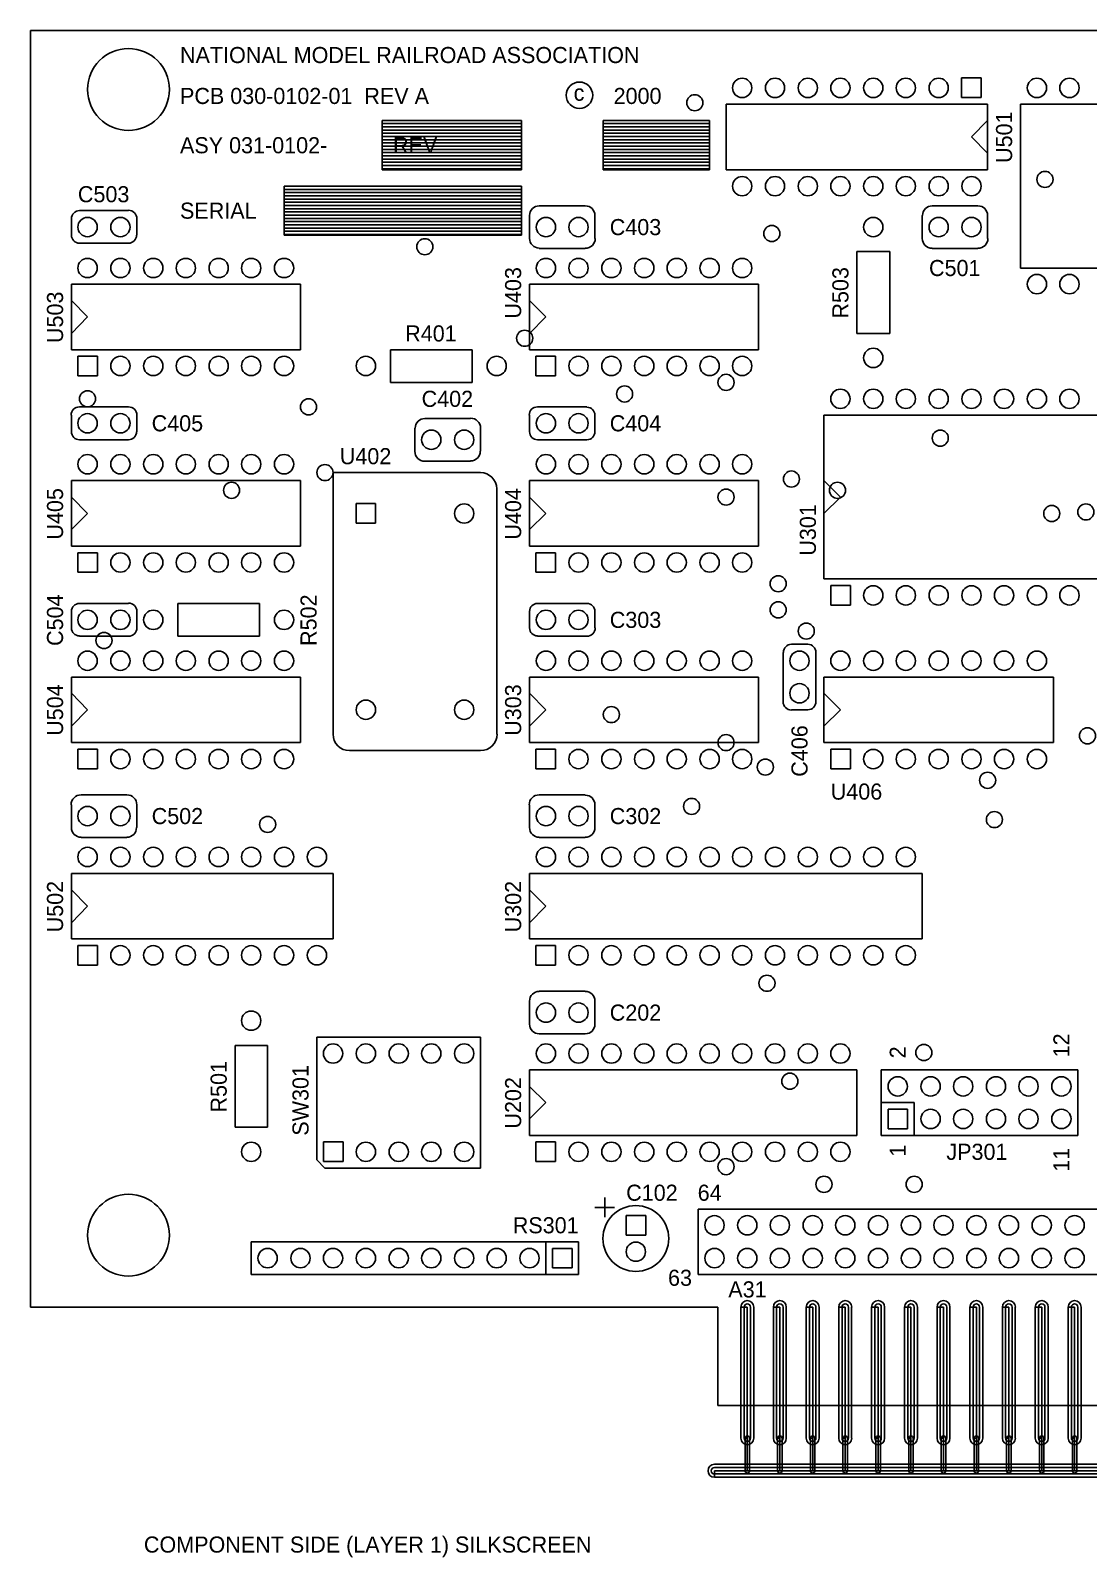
# Model space of a CAD drawing. Header units: metres. Extents: x -3.35 to 3.38, y -2.5 to 2.45.
# Drawn here: x -3.349 to -0.117, y -2.215 to 2.45 of the extents above; entities that cross this region are included whole.
import ezdxf

# ---------------------------------------------------------------- set-up
doc = ezdxf.new("R2010")
doc.units = ezdxf.units.M

msp = doc.modelspace()

# ---------------------------------------------------------------- linework, layer by layer
at = {"layer": '2'}
for p, q in [((-0.7244, 1.7746), (-0.8248, 1.7746)), ((-0.8248, 1.7746), (-0.8248, 1.5246)), ((-0.7244, 1.5246), (-0.7244, 1.7746)), ((-0.8248, 1.5246), (-0.7244, 1.5246)), ((-2, 1.4744), (-2.25, 1.4744)), ((-2.25, 1.4744), (-2.25, 1.375)), ((-2, 1.375), (-2, 1.4744)), ((-2.25, 1.375), (-2, 1.375)), ((1.0748, 1.2746), (-0.9252, 1.2746)), ((-0.9252, 1.2746), (-0.9252, 0.7746)), ((-0.875, 1.0246), (-0.9252, 1.0748)), ((-0.9252, 0.9744), (-0.875, 1.0246)), ((-0.9252, 0.7746), (1.0748, 0.7746)), ((-2.6496, 0.6998), (-2.8996, 0.6998)), ((-2.8996, 0.6998), (-2.8996, 0.5994)), ((-2.6496, 0.5994), (-2.6496, 0.6998)), ((-2.8996, 0.5994), (-2.6496, 0.5994)), ((-2.625, -0.6506), (-2.7244, -0.6506)), ((-2.7244, -0.6506), (-2.7244, -0.9006)), ((-2.625, -0.9006), (-2.625, -0.6506)), ((-2.7244, -0.9006), (-2.625, -0.9006))]:
    msp.add_line(p, q, dxfattribs=at)
at = {"layer": '3'}
for p, q in [((-0.5049, 2.3051), (-0.5049, 2.2451)), ((-0.4449, 2.3051), (-0.5049, 2.3051)), ((-0.4449, 2.2451), (-0.4449, 2.3051)), ((-0.5049, 2.2451), (-0.4449, 2.2451)), ((-3.1447, 1.4547), (-3.2047, 1.4547)), ((-3.2047, 1.4547), (-3.2047, 1.3947)), ((-3.1447, 1.3947), (-3.1447, 1.4547)), ((-1.7451, 1.4547), (-1.8051, 1.4547)), ((-1.8051, 1.4547), (-1.8051, 1.3947)), ((-1.7451, 1.3947), (-1.7451, 1.4547)), ((-3.2047, 1.3947), (-3.1447, 1.3947)), ((-1.8051, 1.3947), (-1.7451, 1.3947)), ((-2.2953, 1.0049), (-2.3543, 1.0049)), ((-2.3543, 1.0049), (-2.3543, 0.9449)), ((-2.2953, 0.9449), (-2.2953, 1.0049)), ((-2.3543, 0.9449), (-2.2953, 0.9449)), ((-3.1447, 0.8543), (-3.2047, 0.8543)), ((-3.2047, 0.8543), (-3.2047, 0.7953)), ((-3.1447, 0.7953), (-3.1447, 0.8543)), ((-1.7451, 0.8543), (-1.8051, 0.8543)), ((-1.8051, 0.8543), (-1.8051, 0.7953)), ((-1.7451, 0.7953), (-1.7451, 0.8543)), ((-3.2047, 0.7953), (-3.1447, 0.7953)), ((-1.8051, 0.7953), (-1.7451, 0.7953)), ((-0.8445, 0.7549), (-0.9045, 0.7549)), ((-0.9045, 0.7549), (-0.9045, 0.6949)), ((-0.8445, 0.6949), (-0.8445, 0.7549)), ((-0.9045, 0.6949), (-0.8445, 0.6949)), ((-3.1447, 0.2549), (-3.2047, 0.2549)), ((-3.2047, 0.2549), (-3.2047, 0.1949)), ((-3.1447, 0.1949), (-3.1447, 0.2549)), ((-1.7451, 0.2549), (-1.8051, 0.2549)), ((-1.8051, 0.2549), (-1.8051, 0.1949)), ((-1.7451, 0.1949), (-1.7451, 0.2549)), ((-0.8445, 0.2549), (-0.9045, 0.2549)), ((-0.9045, 0.2549), (-0.9045, 0.1949)), ((-0.8445, 0.1949), (-0.8445, 0.2549)), ((-3.2047, 0.1949), (-3.1447, 0.1949)), ((-1.8051, 0.1949), (-1.7451, 0.1949)), ((-0.9045, 0.1949), (-0.8445, 0.1949)), ((-3.1447, -0.3455), (-3.2047, -0.3455)), ((-3.2047, -0.3455), (-3.2047, -0.4055)), ((-3.1447, -0.4055), (-3.1447, -0.3455)), ((-1.7451, -0.3455), (-1.8051, -0.3455)), ((-1.8051, -0.3455), (-1.8051, -0.4055)), ((-1.7451, -0.4055), (-1.7451, -0.3455)), ((-3.2047, -0.4055), (-3.1447, -0.4055)), ((-1.8051, -0.4055), (-1.7451, -0.4055)), ((-0.6703, -0.8455), (-0.7293, -0.8455)), ((-0.7293, -0.8455), (-0.7293, -0.9055)), ((-0.6703, -0.9055), (-0.6703, -0.8455)), ((-0.7293, -0.9055), (-0.6703, -0.9055)), ((-2.3947, -0.9449), (-2.4547, -0.9449)), ((-2.4547, -0.9449), (-2.4547, -1.0049)), ((-2.3947, -1.0049), (-2.3947, -0.9449)), ((-1.7451, -0.9449), (-1.8051, -0.9449)), ((-1.8051, -0.9449), (-1.8051, -1.0049)), ((-1.7451, -1.0049), (-1.7451, -0.9449)), ((-2.4547, -1.0049), (-2.3947, -1.0049)), ((-1.8051, -1.0049), (-1.7451, -1.0049)), ((-1.5295, -1.1703), (-1.5295, -1.2303)), ((-1.4695, -1.1703), (-1.5295, -1.1703)), ((-1.4695, -1.2303), (-1.4695, -1.1703)), ((-1.5295, -1.2303), (-1.4695, -1.2303)), ((-1.6949, -1.2707), (-1.7549, -1.2707)), ((-1.7549, -1.2707), (-1.7549, -1.3297)), ((-1.6949, -1.3297), (-1.6949, -1.2707)), ((-1.7549, -1.3297), (-1.6949, -1.3297)), ((-1.1594, -1.4498), (-1.1791, -1.4498)), ((-1.1791, -1.4498), (-1.1791, -1.8504)), ((-1.1791, -1.4498), (-1.1693, -1.4498)), ((-1.1693, -1.4498), (-1.1693, -1.8504)), ((-1.1693, -1.4498), (-1.1594, -1.4498)), ((-1.1594, -1.4498), (-1.1594, -1.8504)), ((-1.1496, -1.8504), (-1.1496, -1.4498)), ((-1.1398, -1.8504), (-1.1398, -1.4498)), ((-1.06, -1.4498), (-1.0797, -1.4498)), ((-1.0797, -1.4498), (-1.0797, -1.8504)), ((-1.0797, -1.4498), (-1.0699, -1.4498)), ((-1.0699, -1.4498), (-1.0699, -1.8504)), ((-1.0699, -1.4498), (-1.06, -1.4498)), ((-1.06, -1.4498), (-1.06, -1.8504)), ((-1.0502, -1.8504), (-1.0502, -1.4498)), ((-1.0404, -1.8504), (-1.0404, -1.4498)), ((-0.9596, -1.4498), (-0.9793, -1.4498)), ((-0.9793, -1.4498), (-0.9793, -1.8504)), ((-0.9793, -1.4498), (-0.9695, -1.4498)), ((-0.9695, -1.4498), (-0.9695, -1.8504)), ((-0.9695, -1.4498), (-0.9596, -1.4498)), ((-0.9596, -1.4498), (-0.9596, -1.8504)), ((-0.9498, -1.8504), (-0.9498, -1.4498)), ((-0.94, -1.8504), (-0.94, -1.4498)), ((-0.8602, -1.4498), (-0.8799, -1.4498)), ((-0.8799, -1.4498), (-0.8799, -1.8504)), ((-0.8799, -1.4498), (-0.8701, -1.4498)), ((-0.8701, -1.4498), (-0.8701, -1.8504)), ((-0.8701, -1.4498), (-0.8602, -1.4498)), ((-0.8602, -1.4498), (-0.8602, -1.8504)), ((-0.8504, -1.8504), (-0.8504, -1.4498)), ((-0.8406, -1.8504), (-0.8406, -1.4498)), ((-0.7598, -1.4498), (-0.7795, -1.4498)), ((-0.7795, -1.4498), (-0.7795, -1.8504)), ((-0.7795, -1.4498), (-0.7697, -1.4498)), ((-0.7697, -1.4498), (-0.7697, -1.8504)), ((-0.7697, -1.4498), (-0.7598, -1.4498)), ((-0.7598, -1.4498), (-0.7598, -1.8504)), ((-0.75, -1.8504), (-0.75, -1.4498)), ((-0.7402, -1.8504), (-0.7402, -1.4498)), ((-0.6594, -1.4498), (-0.6791, -1.4498)), ((-0.6791, -1.4498), (-0.6791, -1.8504)), ((-0.6791, -1.4498), (-0.6693, -1.4498)), ((-0.6693, -1.4498), (-0.6693, -1.8504)), ((-0.6693, -1.4498), (-0.6594, -1.4498)), ((-0.6594, -1.4498), (-0.6594, -1.8504)), ((-0.6496, -1.8504), (-0.6496, -1.4498)), ((-0.6398, -1.8504), (-0.6398, -1.4498)), ((-0.56, -1.4498), (-0.5797, -1.4498)), ((-0.5797, -1.4498), (-0.5797, -1.8504)), ((-0.5797, -1.4498), (-0.5699, -1.4498)), ((-0.5699, -1.4498), (-0.5699, -1.8504)), ((-0.5699, -1.4498), (-0.56, -1.4498)), ((-0.56, -1.4498), (-0.56, -1.8504)), ((-0.5502, -1.8504), (-0.5502, -1.4498)), ((-0.5404, -1.8504), (-0.5404, -1.4498)), ((-0.4596, -1.4498), (-0.4793, -1.4498)), ((-0.4793, -1.4498), (-0.4793, -1.8504)), ((-0.4793, -1.4498), (-0.4695, -1.4498)), ((-0.4695, -1.4498), (-0.4695, -1.8504)), ((-0.4695, -1.4498), (-0.4596, -1.4498)), ((-0.4596, -1.4498), (-0.4596, -1.8504)), ((-0.4498, -1.8504), (-0.4498, -1.4498)), ((-0.44, -1.8504), (-0.44, -1.4498)), ((-0.3602, -1.4498), (-0.3799, -1.4498)), ((-0.3799, -1.4498), (-0.3799, -1.8504)), ((-0.3799, -1.4498), (-0.3701, -1.4498)), ((-0.3701, -1.4498), (-0.3701, -1.8504)), ((-0.3701, -1.4498), (-0.3602, -1.4498)), ((-0.3602, -1.4498), (-0.3602, -1.8504)), ((-0.3504, -1.8504), (-0.3504, -1.4498)), ((-0.3406, -1.8504), (-0.3406, -1.4498)), ((-0.2598, -1.4498), (-0.2795, -1.4498)), ((-0.2795, -1.4498), (-0.2795, -1.8504)), ((-0.2795, -1.4498), (-0.2697, -1.4498)), ((-0.2697, -1.4498), (-0.2697, -1.8504)), ((-0.2697, -1.4498), (-0.2598, -1.4498)), ((-0.2598, -1.4498), (-0.2598, -1.8504)), ((-0.25, -1.8504), (-0.25, -1.4498)), ((-0.2402, -1.8504), (-0.2402, -1.4498)), ((-0.1594, -1.4498), (-0.1791, -1.4498)), ((-0.1791, -1.4498), (-0.1791, -1.8504)), ((-0.1791, -1.4498), (-0.1693, -1.4498)), ((-0.1693, -1.4498), (-0.1693, -1.8504)), ((-0.1693, -1.4498), (-0.1594, -1.4498)), ((-0.1594, -1.4498), (-0.1594, -1.8504)), ((-0.1496, -1.8504), (-0.1496, -1.4498)), ((-0.1398, -1.8504), (-0.1398, -1.4498)), ((-1.1594, -1.8504), (-1.1663, -1.8504)), ((-1.1663, -1.8504), (-1.1663, -1.9498)), ((-1.1663, -1.8504), (-1.1594, -1.8504)), ((-1.1594, -1.8504), (-1.1594, -1.9498)), ((-1.1526, -1.9498), (-1.1526, -1.8504)), ((-1.1496, -1.8504), (-1.1496, -1.8504)), ((-1.1398, -1.8504), (-1.1398, -1.8504)), ((-1.06, -1.8504), (-1.0669, -1.8504)), ((-1.0669, -1.8504), (-1.0669, -1.9498)), ((-1.0669, -1.8504), (-1.06, -1.8504)), ((-1.06, -1.8504), (-1.06, -1.9498)), ((-1.0531, -1.9498), (-1.0531, -1.8504)), ((-1.0502, -1.8504), (-1.0502, -1.8504)), ((-1.0404, -1.8504), (-1.0404, -1.8504)), ((-0.9596, -1.8504), (-0.9665, -1.8504)), ((-0.9665, -1.8504), (-0.9665, -1.9498)), ((-0.9665, -1.8504), (-0.9596, -1.8504)), ((-0.9596, -1.8504), (-0.9596, -1.9498)), ((-0.9528, -1.9498), (-0.9528, -1.8504)), ((-0.9498, -1.8504), (-0.9498, -1.8504)), ((-0.94, -1.8504), (-0.94, -1.8504)), ((-0.8602, -1.8504), (-0.8671, -1.8504)), ((-0.8671, -1.8504), (-0.8671, -1.9498)), ((-0.8671, -1.8504), (-0.8602, -1.8504)), ((-0.8602, -1.8504), (-0.8602, -1.9498)), ((-0.8533, -1.9498), (-0.8533, -1.8504)), ((-0.8504, -1.8504), (-0.8504, -1.8504)), ((-0.8406, -1.8504), (-0.8406, -1.8504)), ((-0.7598, -1.8504), (-0.7667, -1.8504)), ((-0.7667, -1.8504), (-0.7667, -1.9498)), ((-0.7667, -1.8504), (-0.7598, -1.8504)), ((-0.7598, -1.8504), (-0.7598, -1.9498)), ((-0.753, -1.9498), (-0.753, -1.8504)), ((-0.75, -1.8504), (-0.75, -1.8504)), ((-0.7402, -1.8504), (-0.7402, -1.8504)), ((-0.6594, -1.8504), (-0.6663, -1.8504)), ((-0.6663, -1.8504), (-0.6663, -1.9498)), ((-0.6663, -1.8504), (-0.6594, -1.8504)), ((-0.6594, -1.8504), (-0.6594, -1.9498)), ((-0.6526, -1.9498), (-0.6526, -1.8504)), ((-0.6496, -1.8504), (-0.6496, -1.8504)), ((-0.6398, -1.8504), (-0.6398, -1.8504)), ((-0.56, -1.8504), (-0.5669, -1.8504)), ((-0.5669, -1.8504), (-0.5669, -1.9498)), ((-0.5669, -1.8504), (-0.56, -1.8504)), ((-0.56, -1.8504), (-0.56, -1.9498)), ((-0.5531, -1.9498), (-0.5531, -1.8504)), ((-0.5502, -1.8504), (-0.5502, -1.8504)), ((-0.5404, -1.8504), (-0.5404, -1.8504)), ((-0.4596, -1.8504), (-0.4665, -1.8504)), ((-0.4665, -1.8504), (-0.4665, -1.9498)), ((-0.4665, -1.8504), (-0.4596, -1.8504)), ((-0.4596, -1.8504), (-0.4596, -1.9498)), ((-0.4528, -1.9498), (-0.4528, -1.8504)), ((-0.4498, -1.8504), (-0.4498, -1.8504)), ((-0.44, -1.8504), (-0.44, -1.8504)), ((-0.3602, -1.8504), (-0.3671, -1.8504)), ((-0.3671, -1.8504), (-0.3671, -1.9498)), ((-0.3671, -1.8504), (-0.3602, -1.8504)), ((-0.3602, -1.8504), (-0.3602, -1.9498)), ((-0.3533, -1.9498), (-0.3533, -1.8504)), ((-0.3504, -1.8504), (-0.3504, -1.8504)), ((-0.3406, -1.8504), (-0.3406, -1.8504)), ((-0.2598, -1.8504), (-0.2667, -1.8504)), ((-0.2667, -1.8504), (-0.2667, -1.9498)), ((-0.2667, -1.8504), (-0.2598, -1.8504)), ((-0.2598, -1.8504), (-0.2598, -1.9498)), ((-0.253, -1.9498), (-0.253, -1.8504)), ((-0.25, -1.8504), (-0.25, -1.8504)), ((-0.2402, -1.8504), (-0.2402, -1.8504)), ((-0.1594, -1.8504), (-0.1663, -1.8504)), ((-0.1663, -1.8504), (-0.1663, -1.9498)), ((-0.1663, -1.8504), (-0.1594, -1.8504)), ((-0.1594, -1.8504), (-0.1594, -1.9498)), ((-0.1526, -1.9498), (-0.1526, -1.8504)), ((-0.1496, -1.8504), (-0.1496, -1.8504)), ((-0.1398, -1.8504), (-0.1398, -1.8504)), ((1.94, -1.9301), (-1.2598, -1.9301)), ((1.94, -1.94), (-1.2598, -1.94)), ((-1.2598, -1.9498), (-1.2598, -1.9695)), ((-1.2598, -1.9596), (-1.2598, -1.9498)), ((-1.2598, -1.9498), (1.94, -1.9498)), ((-1.1526, -1.9498), (-1.1526, -1.9498)), ((-1.0531, -1.9498), (-1.0531, -1.9498)), ((-0.9528, -1.9498), (-0.9528, -1.9498)), ((-0.8533, -1.9498), (-0.8533, -1.9498)), ((-0.753, -1.9498), (-0.753, -1.9498)), ((-0.6526, -1.9498), (-0.6526, -1.9498)), ((-0.5531, -1.9498), (-0.5531, -1.9498)), ((-0.4528, -1.9498), (-0.4528, -1.9498)), ((-0.3533, -1.9498), (-0.3533, -1.9498)), ((-0.253, -1.9498), (-0.253, -1.9498)), ((-0.1526, -1.9498), (-0.1526, -1.9498)), ((-1.2598, -1.9695), (-1.2598, -1.9596)), ((-1.2598, -1.9596), (1.94, -1.9596)), ((-1.2598, -1.9695), (1.94, -1.9695))]:
    msp.add_line(p, q, dxfattribs=at)
for centre, radius in [((-3.0502, 2.2697), 0.125), ((-1.1752, 2.2746), 0.0295), ((-1.0748, 2.2746), 0.0295), ((-0.9744, 2.2746), 0.0295), ((-0.875, 2.2746), 0.0295), ((-0.7746, 2.2746), 0.0295), ((-0.6752, 2.2746), 0.0295), ((-0.5748, 2.2746), 0.0295), ((-0.2746, 2.2746), 0.0295), ((-0.1752, 2.2746), 0.0295), ((-1.3199, 2.2293), 0.0246), ((-0.25, 1.9951), 0.0246), ((-1.1752, 1.9744), 0.0295), ((-1.0748, 1.9744), 0.0295), ((-0.9744, 1.9744), 0.0295), ((-0.875, 1.9744), 0.0295), ((-0.7746, 1.9744), 0.0295), ((-0.6752, 1.9744), 0.0295), ((-0.5748, 1.9744), 0.0295), ((-0.4744, 1.9744), 0.0295), ((-3.1752, 1.8494), 0.0295), ((-3.0748, 1.8494), 0.0295), ((-1.7746, 1.8494), 0.0295), ((-1.6752, 1.8494), 0.0295), ((-0.7746, 1.8494), 0.0295), ((-0.5748, 1.8494), 0.0295), ((-0.4744, 1.8494), 0.0295), ((-1.0846, 1.8297), 0.0246), ((-2.1447, 1.7894), 0.0246), ((-3.1752, 1.7244), 0.0295), ((-3.0748, 1.7244), 0.0295), ((-2.9744, 1.7244), 0.0295), ((-2.875, 1.7244), 0.0295), ((-2.7746, 1.7244), 0.0295), ((-2.6752, 1.7244), 0.0295), ((-2.5748, 1.7244), 0.0295), ((-1.7746, 1.7244), 0.0295), ((-1.6752, 1.7244), 0.0295), ((-1.5748, 1.7244), 0.0295), ((-1.4744, 1.7244), 0.0295), ((-1.375, 1.7244), 0.0295), ((-1.2746, 1.7244), 0.0295), ((-1.1752, 1.7244), 0.0295), ((-0.2746, 1.6752), 0.0295), ((-0.1752, 1.6752), 0.0295), ((-1.8396, 1.5098), 0.0246), ((-3.0748, 1.4252), 0.0295), ((-2.9744, 1.4252), 0.0295), ((-2.875, 1.4252), 0.0295), ((-2.7746, 1.4252), 0.0295), ((-2.6752, 1.4252), 0.0295), ((-2.5748, 1.4252), 0.0295), ((-2.3248, 1.4252), 0.0295), ((-1.9252, 1.4252), 0.0295), ((-1.6752, 1.4252), 0.0295), ((-1.5748, 1.4252), 0.0295), ((-1.4744, 1.4252), 0.0295), ((-1.375, 1.4252), 0.0295), ((-1.2746, 1.4252), 0.0295), ((-1.1752, 1.4252), 0.0295), ((-0.7746, 1.4498), 0.0295), ((-1.2244, 1.375), 0.0246), ((-1.5344, 1.3396), 0.0246), ((-0.875, 1.3248), 0.0295), ((-0.7746, 1.3248), 0.0295), ((-0.6752, 1.3248), 0.0295), ((-0.5748, 1.3248), 0.0295), ((-0.4744, 1.3248), 0.0295), ((-0.375, 1.3248), 0.0295), ((-0.2746, 1.3248), 0.0295), ((-0.1752, 1.3248), 0.0295), ((-3.1752, 1.3248), 0.0246), ((-2.5, 1.3002), 0.0246), ((-3.1752, 1.25), 0.0295), ((-3.0748, 1.25), 0.0295), ((-1.7746, 1.25), 0.0295), ((-1.6752, 1.25), 0.0295), ((-2.125, 1.1998), 0.0295), ((-2.0246, 1.1998), 0.0295), ((-0.5699, 1.2047), 0.0246), ((-3.1752, 1.125), 0.0295), ((-3.0748, 1.125), 0.0295), ((-2.9744, 1.125), 0.0295), ((-2.875, 1.125), 0.0295), ((-2.7746, 1.125), 0.0295), ((-2.6752, 1.125), 0.0295), ((-2.5748, 1.125), 0.0295), ((-2.4498, 1.0994), 0.0246), ((-1.7746, 1.125), 0.0295), ((-1.6752, 1.125), 0.0295), ((-1.5748, 1.125), 0.0295), ((-1.4744, 1.125), 0.0295), ((-1.375, 1.125), 0.0295), ((-1.2746, 1.125), 0.0295), ((-1.1752, 1.125), 0.0295), ((-1.0246, 1.0797), 0.0246), ((-2.7352, 1.0453), 0.0246), ((-1.2244, 1.0246), 0.0246), ((-0.8839, 1.0453), 0.0246), ((-2.0246, 0.9744), 0.0295), ((-0.2293, 0.9744), 0.0246), ((-0.125, 0.9793), 0.0246), ((-3.0748, 0.8248), 0.0295), ((-2.9744, 0.8248), 0.0295), ((-2.875, 0.8248), 0.0295), ((-2.7746, 0.8248), 0.0295), ((-2.6752, 0.8248), 0.0295), ((-2.5748, 0.8248), 0.0295), ((-1.6752, 0.8248), 0.0295), ((-1.5748, 0.8248), 0.0295), ((-1.4744, 0.8248), 0.0295), ((-1.375, 0.8248), 0.0295), ((-1.2746, 0.8248), 0.0295), ((-1.1752, 0.8248), 0.0295), ((-1.065, 0.7598), 0.0246), ((-0.7746, 0.7244), 0.0295), ((-0.6752, 0.7244), 0.0295), ((-0.5748, 0.7244), 0.0295), ((-0.4744, 0.7244), 0.0295), ((-0.375, 0.7244), 0.0295), ((-0.2746, 0.7244), 0.0295), ((-0.1752, 0.7244), 0.0295), ((-1.065, 0.6801), 0.0246), ((-3.1752, 0.6496), 0.0295), ((-3.0748, 0.6496), 0.0295), ((-2.9744, 0.6496), 0.0295), ((-2.5748, 0.6496), 0.0295), ((-1.7746, 0.6496), 0.0295), ((-1.6752, 0.6496), 0.0295), ((-3.125, 0.5866), 0.0246), ((-0.9793, 0.6152), 0.0246), ((-3.1752, 0.5246), 0.0295), ((-3.0748, 0.5246), 0.0295), ((-2.9744, 0.5246), 0.0295), ((-2.875, 0.5246), 0.0295), ((-2.7746, 0.5246), 0.0295), ((-2.6752, 0.5246), 0.0295), ((-2.5748, 0.5246), 0.0295), ((-1.7746, 0.5246), 0.0295), ((-1.6752, 0.5246), 0.0295), ((-1.5748, 0.5246), 0.0295), ((-1.4744, 0.5246), 0.0295), ((-1.375, 0.5246), 0.0295), ((-1.2746, 0.5246), 0.0295), ((-1.1752, 0.5246), 0.0295), ((-1, 0.5246), 0.0295), ((-0.875, 0.5246), 0.0295), ((-0.7746, 0.5246), 0.0295), ((-0.6752, 0.5246), 0.0295), ((-0.5748, 0.5246), 0.0295), ((-0.4744, 0.5246), 0.0295), ((-0.375, 0.5246), 0.0295), ((-0.2746, 0.5246), 0.0295), ((-1, 0.4252), 0.0295), ((-2.3248, 0.375), 0.0295), ((-2.0246, 0.375), 0.0295), ((-1.5748, 0.3602), 0.0246), ((-1.2244, 0.2746), 0.0246), ((-0.1201, 0.2953), 0.0246), ((-3.0748, 0.2244), 0.0295), ((-2.9744, 0.2244), 0.0295), ((-2.875, 0.2244), 0.0295), ((-2.7746, 0.2244), 0.0295), ((-2.6752, 0.2244), 0.0295), ((-2.5748, 0.2244), 0.0295), ((-1.6752, 0.2244), 0.0295), ((-1.5748, 0.2244), 0.0295), ((-1.4744, 0.2244), 0.0295), ((-1.375, 0.2244), 0.0295), ((-1.2746, 0.2244), 0.0295), ((-1.1752, 0.2244), 0.0295), ((-0.7746, 0.2244), 0.0295), ((-0.6752, 0.2244), 0.0295), ((-0.5748, 0.2244), 0.0295), ((-0.4744, 0.2244), 0.0295), ((-0.375, 0.2244), 0.0295), ((-0.2746, 0.2244), 0.0295), ((-1.1043, 0.1998), 0.0246), ((-0.4252, 0.1594), 0.0246), ((-1.3297, 0.0797), 0.0246), ((-3.1752, 0.0502), 0.0295), ((-3.0748, 0.0502), 0.0295), ((-2.625, 0.0246), 0.0246), ((-1.7746, 0.0502), 0.0295), ((-1.6752, 0.0502), 0.0295), ((-0.4045, 0.0394), 0.0246), ((-3.1752, -0.0748), 0.0295), ((-3.0748, -0.0748), 0.0295), ((-2.9744, -0.0748), 0.0295), ((-2.875, -0.0748), 0.0295), ((-2.7746, -0.0748), 0.0295), ((-2.6752, -0.0748), 0.0295), ((-2.5748, -0.0748), 0.0295), ((-2.4744, -0.0748), 0.0295), ((-1.7746, -0.0748), 0.0295), ((-1.6752, -0.0748), 0.0295), ((-1.5748, -0.0748), 0.0295), ((-1.4744, -0.0748), 0.0295), ((-1.375, -0.0748), 0.0295), ((-1.2746, -0.0748), 0.0295), ((-1.1752, -0.0748), 0.0295), ((-1.0748, -0.0748), 0.0295), ((-0.9744, -0.0748), 0.0295), ((-0.875, -0.0748), 0.0295), ((-0.7746, -0.0748), 0.0295), ((-0.6752, -0.0748), 0.0295), ((-3.0748, -0.375), 0.0295), ((-2.9744, -0.375), 0.0295), ((-2.875, -0.375), 0.0295), ((-2.7746, -0.375), 0.0295), ((-2.6752, -0.375), 0.0295), ((-2.5748, -0.375), 0.0295), ((-2.4744, -0.375), 0.0295), ((-1.6752, -0.375), 0.0295), ((-1.5748, -0.375), 0.0295), ((-1.4744, -0.375), 0.0295), ((-1.375, -0.375), 0.0295), ((-1.2746, -0.375), 0.0295), ((-1.1752, -0.375), 0.0295), ((-1.0748, -0.375), 0.0295), ((-0.9744, -0.375), 0.0295), ((-0.875, -0.375), 0.0295), ((-0.7746, -0.375), 0.0295), ((-0.6752, -0.375), 0.0295), ((-1.0994, -0.4606), 0.0246), ((-2.6752, -0.5748), 0.0295), ((-1.7746, -0.5502), 0.0295), ((-1.6752, -0.5502), 0.0295), ((-2.4252, -0.6752), 0.0295), ((-2.3248, -0.6752), 0.0295), ((-2.2244, -0.6752), 0.0295), ((-2.125, -0.6752), 0.0295), ((-2.0246, -0.6752), 0.0295), ((-1.7746, -0.6752), 0.0295), ((-1.6752, -0.6752), 0.0295), ((-1.5748, -0.6752), 0.0295), ((-1.4744, -0.6752), 0.0295), ((-1.375, -0.6752), 0.0295), ((-1.2746, -0.6752), 0.0295), ((-1.1752, -0.6752), 0.0295), ((-1.0748, -0.6752), 0.0295), ((-0.9744, -0.6752), 0.0295), ((-0.875, -0.6752), 0.0295), ((-0.6201, -0.6722), 0.0246), ((-1.0295, -0.7598), 0.0246), ((-0.6998, -0.7756), 0.0295), ((-0.5994, -0.7756), 0.0295), ((-0.5, -0.7756), 0.0295), ((-0.3996, -0.7756), 0.0295), ((-0.3002, -0.7756), 0.0295), ((-0.1998, -0.7756), 0.0295), ((-0.5994, -0.875), 0.0295), ((-0.5, -0.875), 0.0295), ((-0.3996, -0.875), 0.0295), ((-0.3002, -0.875), 0.0295), ((-0.1998, -0.875), 0.0295), ((-2.6752, -0.9754), 0.0295), ((-2.3248, -0.9754), 0.0295), ((-2.2244, -0.9754), 0.0295), ((-2.125, -0.9754), 0.0295), ((-2.0246, -0.9754), 0.0295), ((-1.6752, -0.9754), 0.0295), ((-1.5748, -0.9754), 0.0295), ((-1.4744, -0.9754), 0.0295), ((-1.375, -0.9754), 0.0295), ((-1.2746, -0.9754), 0.0295), ((-1.1752, -0.9754), 0.0295), ((-1.0748, -0.9754), 0.0295), ((-0.9744, -0.9754), 0.0295), ((-0.875, -0.9754), 0.0295), ((-1.2244, -1.0207), 0.0246), ((-0.9252, -1.0748), 0.0246), ((-0.6496, -1.0748), 0.0246), ((-3.0502, -1.2303), 0.125), ((-1.2598, -1.1998), 0.0295), ((-1.1594, -1.1998), 0.0295), ((-1.06, -1.1998), 0.0295), ((-0.9596, -1.1998), 0.0295), ((-0.8602, -1.1998), 0.0295), ((-0.7598, -1.1998), 0.0295), ((-0.6594, -1.1998), 0.0295), ((-0.56, -1.1998), 0.0295), ((-0.4596, -1.1998), 0.0295), ((-0.3602, -1.1998), 0.0295), ((-0.2598, -1.1998), 0.0295), ((-0.1594, -1.1998), 0.0295), ((-1.5, -1.2805), 0.0295), ((-2.625, -1.3002), 0.0295), ((-2.5246, -1.3002), 0.0295), ((-2.4252, -1.3002), 0.0295), ((-2.3248, -1.3002), 0.0295), ((-2.2244, -1.3002), 0.0295), ((-2.125, -1.3002), 0.0295), ((-2.0246, -1.3002), 0.0295), ((-1.9252, -1.3002), 0.0295), ((-1.8248, -1.3002), 0.0295), ((-1.2598, -1.3002), 0.0295), ((-1.1594, -1.3002), 0.0295), ((-1.06, -1.3002), 0.0295), ((-0.9596, -1.3002), 0.0295), ((-0.8602, -1.3002), 0.0295), ((-0.7598, -1.3002), 0.0295), ((-0.6594, -1.3002), 0.0295), ((-0.56, -1.3002), 0.0295), ((-0.4596, -1.3002), 0.0295), ((-0.3602, -1.3002), 0.0295), ((-0.2598, -1.3002), 0.0295), ((-0.1594, -1.3002), 0.0295)]:
    msp.add_circle(centre, radius, dxfattribs=at)
for centre, radius, start, end in [((-1.1594, -1.4498), 0.0197, 0, 180), ((-1.1594, -1.4498), 0.0098, 0, 180), ((-1.06, -1.4498), 0.0197, 0, 180), ((-1.06, -1.4498), 0.0098, 0, 180), ((-0.9596, -1.4498), 0.0197, 0, 180), ((-0.9596, -1.4498), 0.0098, 0, 180), ((-0.8602, -1.4498), 0.0197, 0, 180), ((-0.8602, -1.4498), 0.0098, 0, 180), ((-0.7598, -1.4498), 0.0197, 0, 180), ((-0.7598, -1.4498), 0.0098, 0, 180), ((-0.6594, -1.4498), 0.0197, 0, 180), ((-0.6594, -1.4498), 0.0098, 0, 180), ((-0.56, -1.4498), 0.0197, 0, 180), ((-0.56, -1.4498), 0.0098, 0, 180), ((-0.4596, -1.4498), 0.0197, 0, 180), ((-0.4596, -1.4498), 0.0098, 0, 180), ((-0.3602, -1.4498), 0.0197, 0, 180), ((-0.3602, -1.4498), 0.0098, 0, 180), ((-0.2598, -1.4498), 0.0197, 0, 180), ((-0.2598, -1.4498), 0.0098, 0, 180), ((-0.1594, -1.4498), 0.0197, 0, 180), ((-0.1594, -1.4498), 0.0098, 0, 180), ((-1.1594, -1.8504), 0.0197, 180, 0), ((-1.1594, -1.8504), 0.0098, 180, 0), ((-1.1594, -1.8504), 0.0069, 0, 180), ((-1.06, -1.8504), 0.0197, 180, 0), ((-1.06, -1.8504), 0.0098, 180, 0), ((-1.06, -1.8504), 0.0069, 0, 180), ((-0.9596, -1.8504), 0.0197, 180, 0), ((-0.9596, -1.8504), 0.0098, 180, 0), ((-0.9596, -1.8504), 0.0069, 0, 180), ((-0.8602, -1.8504), 0.0197, 180, 0), ((-0.8602, -1.8504), 0.0098, 180, 0), ((-0.8602, -1.8504), 0.0069, 0, 180), ((-0.7598, -1.8504), 0.0197, 180, 0), ((-0.7598, -1.8504), 0.0098, 180, 0), ((-0.7598, -1.8504), 0.0069, 0, 180), ((-0.6594, -1.8504), 0.0197, 180, 0), ((-0.6594, -1.8504), 0.0098, 180, 0), ((-0.6594, -1.8504), 0.0069, 0, 180), ((-0.56, -1.8504), 0.0197, 180, 0), ((-0.56, -1.8504), 0.0098, 180, 0), ((-0.56, -1.8504), 0.0069, 0, 180), ((-0.4596, -1.8504), 0.0197, 180, 0), ((-0.4596, -1.8504), 0.0098, 180, 0), ((-0.4596, -1.8504), 0.0069, 0, 180), ((-0.3602, -1.8504), 0.0197, 180, 0), ((-0.3602, -1.8504), 0.0098, 180, 0), ((-0.3602, -1.8504), 0.0069, 0, 180), ((-0.2598, -1.8504), 0.0197, 180, 0), ((-0.2598, -1.8504), 0.0098, 180, 0), ((-0.2598, -1.8504), 0.0069, 0, 180), ((-0.1594, -1.8504), 0.0197, 180, 0), ((-0.1594, -1.8504), 0.0098, 180, 0), ((-0.1594, -1.8504), 0.0069, 0, 180), ((-1.2598, -1.9498), 0.0197, 90, 270), ((-1.2598, -1.9498), 0.0098, 90, 270), ((-1.1594, -1.9498), 0.0069, 180, 0), ((-1.06, -1.9498), 0.0069, 180, 0), ((-0.9596, -1.9498), 0.0069, 180, 0), ((-0.8602, -1.9498), 0.0069, 180, 0), ((-0.7598, -1.9498), 0.0069, 180, 0), ((-0.6594, -1.9498), 0.0069, 180, 0), ((-0.56, -1.9498), 0.0069, 180, 0), ((-0.4596, -1.9498), 0.0069, 180, 0), ((-0.3602, -1.9498), 0.0069, 180, 0), ((-0.2598, -1.9498), 0.0069, 180, 0), ((-0.1594, -1.9498), 0.0069, 180, 0)]:
    msp.add_arc(centre, radius, start, end, dxfattribs=at)
at = {"layer": '4'}
for p, q in [((-0.4252, 2.2244), (-1.2244, 2.2244)), ((-1.2244, 2.2244), (-1.2244, 2.0246)), ((-0.4252, 2.0246), (-0.4252, 2.2244)), ((0.875, 2.2244), (-0.3248, 2.2244)), ((-0.3248, 2.2244), (-0.3248, 1.7244)), ((-2.2746, 2.0246), (-2.2746, 2.1752)), ((-2.2746, 2.1752), (-1.8494, 2.1752)), ((-1.8494, 2.1752), (-2.2746, 2.1752)), ((-2.2746, 2.1654), (-1.8494, 2.1654)), ((-1.8494, 2.1555), (-2.2746, 2.1555)), ((-2.2746, 2.1457), (-1.8494, 2.1457)), ((-1.8494, 2.1752), (-1.8494, 2.0246)), ((-1.5994, 2.0246), (-1.5994, 2.1752)), ((-1.5994, 2.1752), (-1.2746, 2.1752)), ((-1.2746, 2.1752), (-1.5994, 2.1752)), ((-1.5994, 2.1654), (-1.2746, 2.1654)), ((-1.2746, 2.1555), (-1.5994, 2.1555)), ((-1.5994, 2.1457), (-1.2746, 2.1457)), ((-1.2746, 2.1752), (-1.2746, 2.0246)), ((-0.4252, 2.1752), (-0.4744, 2.125)), ((-1.8494, 2.1358), (-2.2746, 2.1358)), ((-2.2746, 2.126), (-1.8494, 2.126)), ((-1.8494, 2.1161), (-2.2746, 2.1161)), ((-2.2746, 2.1063), (-1.8494, 2.1063)), ((-1.2746, 2.1358), (-1.5994, 2.1358)), ((-1.5994, 2.126), (-1.2746, 2.126)), ((-1.2746, 2.1161), (-1.5994, 2.1161)), ((-1.5994, 2.1063), (-1.2746, 2.1063)), ((-0.4744, 2.125), (-0.4252, 2.0748)), ((-1.8494, 2.0965), (-2.2746, 2.0965)), ((-2.2746, 2.0866), (-1.8494, 2.0866)), ((-1.8494, 2.0768), (-2.2746, 2.0768)), ((-2.2746, 2.0669), (-1.8494, 2.0669)), ((-1.8494, 2.0571), (-2.2746, 2.0571)), ((-1.2746, 2.0965), (-1.5994, 2.0965)), ((-1.5994, 2.0866), (-1.2746, 2.0866)), ((-1.2746, 2.0768), (-1.5994, 2.0768)), ((-1.5994, 2.0669), (-1.2746, 2.0669)), ((-1.2746, 2.0571), (-1.5994, 2.0571)), ((-2.2746, 2.0472), (-1.8494, 2.0472)), ((-1.8494, 2.0374), (-2.2746, 2.0374)), ((-2.2746, 2.0276), (-1.8494, 2.0276)), ((-1.8494, 2.0246), (-2.2746, 2.0246)), ((-1.5994, 2.0472), (-1.2746, 2.0472)), ((-1.2746, 2.0374), (-1.5994, 2.0374)), ((-1.5994, 2.0276), (-1.2746, 2.0276)), ((-1.2746, 2.0246), (-1.5994, 2.0246)), ((-1.2244, 2.0246), (-0.4252, 2.0246)), ((-2.5748, 1.8248), (-2.5748, 1.9744)), ((-2.5748, 1.9744), (-1.8494, 1.9744)), ((-1.8494, 1.9744), (-2.5748, 1.9744)), ((-2.5748, 1.9646), (-1.8494, 1.9646)), ((-1.8494, 1.9744), (-1.8494, 1.8248)), ((-1.8494, 1.9547), (-2.5748, 1.9547)), ((-2.5748, 1.9449), (-1.8494, 1.9449)), ((-1.8494, 1.935), (-2.5748, 1.935)), ((-2.5748, 1.9252), (-1.8494, 1.9252)), ((-1.8494, 1.9154), (-2.5748, 1.9154)), ((-1.6545, 1.9144), (-1.7953, 1.9144)), ((-0.5945, 1.9144), (-0.4547, 1.9144)), ((-3.2244, 1.875), (-3.2244, 1.8248)), ((-3.0502, 1.8996), (-3.1998, 1.8996)), ((-3.0246, 1.8248), (-3.0246, 1.875)), ((-2.5748, 1.9055), (-1.8494, 1.9055)), ((-1.8494, 1.8957), (-2.5748, 1.8957)), ((-2.5748, 1.8858), (-1.8494, 1.8858)), ((-1.8494, 1.876), (-2.5748, 1.876)), ((-2.5748, 1.8661), (-1.8494, 1.8661)), ((-1.8248, 1.815), (-1.8248, 1.8848)), ((-1.625, 1.8848), (-1.625, 1.815)), ((-0.625, 1.815), (-0.625, 1.8848)), ((-0.4252, 1.8848), (-0.4252, 1.815)), ((-1.8494, 1.8563), (-2.5748, 1.8563)), ((-2.5748, 1.8465), (-1.8494, 1.8465)), ((-1.8494, 1.8366), (-2.5748, 1.8366)), ((-2.5748, 1.8268), (-1.8494, 1.8268)), ((-1.8494, 1.8248), (-2.5748, 1.8248)), ((-3.1998, 1.8002), (-3.0502, 1.8002)), ((-1.6545, 1.7844), (-1.7953, 1.7844)), ((-0.5945, 1.7844), (-0.4547, 1.7844)), ((-0.3248, 1.7244), (0.875, 1.7244)), ((-2.5246, 1.6752), (-3.2244, 1.6752)), ((-3.2244, 1.6752), (-3.2244, 1.4744)), ((-2.5246, 1.4744), (-2.5246, 1.6752)), ((-1.125, 1.6752), (-1.8248, 1.6752)), ((-1.8248, 1.6752), (-1.8248, 1.4744)), ((-1.125, 1.4744), (-1.125, 1.6752)), ((-3.1752, 1.5748), (-3.2244, 1.625)), ((-1.7746, 1.5748), (-1.8248, 1.625)), ((-3.2244, 1.5246), (-3.1752, 1.5748)), ((-1.8248, 1.5246), (-1.7746, 1.5748)), ((-3.2244, 1.4744), (-2.5246, 1.4744)), ((-1.8248, 1.4744), (-1.125, 1.4744)), ((-3.2244, 1.2746), (-3.2244, 1.2244)), ((-3.0502, 1.3002), (-3.1998, 1.3002)), ((-3.0246, 1.2244), (-3.0246, 1.2746)), ((-2.1447, 1.2648), (-2.0049, 1.2648)), ((-1.8248, 1.2746), (-1.8248, 1.2244)), ((-1.6496, 1.3002), (-1.8002, 1.3002)), ((-1.625, 1.2244), (-1.625, 1.2746)), ((-2.1752, 1.1644), (-2.1752, 1.2352)), ((-1.9744, 1.2352), (-1.9744, 1.1644)), ((-3.1998, 1.1998), (-3.0502, 1.1998)), ((-1.8002, 1.1998), (-1.6496, 1.1998)), ((-2.1447, 1.1348), (-2.0049, 1.1348)), ((-2.5246, 1.0748), (-3.2244, 1.0748)), ((-3.2244, 1.0748), (-3.2244, 0.875)), ((-2.5246, 0.875), (-2.5246, 1.0748)), ((-2.4252, 1.0994), (-2.4252, 0.3002)), ((-1.9744, 1.0994), (-2.4252, 1.0994)), ((-1.125, 1.0748), (-1.8248, 1.0748)), ((-1.8248, 1.0748), (-1.8248, 0.875)), ((-1.125, 0.875), (-1.125, 1.0748)), ((-1.9252, 1.0502), (-1.9252, 0.3002)), ((-3.1752, 0.9744), (-3.2244, 1.0246)), ((-1.7746, 0.9744), (-1.8248, 1.0246)), ((-3.2244, 0.9252), (-3.1752, 0.9744)), ((-1.8248, 0.9252), (-1.7746, 0.9744)), ((-3.2244, 0.875), (-2.5246, 0.875)), ((-1.8248, 0.875), (-1.125, 0.875)), ((-3.0502, 0.6998), (-3.1998, 0.6998)), ((-1.6496, 0.6998), (-1.8002, 0.6998)), ((-3.2244, 0.6752), (-3.2244, 0.625)), ((-3.0246, 0.625), (-3.0246, 0.6752)), ((-1.8248, 0.6752), (-1.8248, 0.625)), ((-1.625, 0.625), (-1.625, 0.6752)), ((-3.1998, 0.5994), (-3.0502, 0.5994)), ((-1.8002, 0.5994), (-1.6496, 0.5994)), ((-0.9744, 0.5748), (-1.0246, 0.5748)), ((-1.0502, 0.5502), (-1.0502, 0.3996)), ((-0.9498, 0.3996), (-0.9498, 0.5502)), ((-2.5246, 0.4744), (-3.2244, 0.4744)), ((-3.2244, 0.4744), (-3.2244, 0.2746)), ((-2.5246, 0.2746), (-2.5246, 0.4744)), ((-1.125, 0.4744), (-1.8248, 0.4744)), ((-1.8248, 0.4744), (-1.8248, 0.2746)), ((-1.125, 0.2746), (-1.125, 0.4744)), ((-0.2244, 0.4744), (-0.9252, 0.4744)), ((-0.9252, 0.4744), (-0.9252, 0.2746)), ((-0.2244, 0.2746), (-0.2244, 0.4744)), ((-3.1752, 0.375), (-3.2244, 0.4252)), ((-1.7746, 0.375), (-1.8248, 0.4252)), ((-0.875, 0.375), (-0.9252, 0.4252)), ((-3.2244, 0.3248), (-3.1752, 0.375)), ((-1.8248, 0.3248), (-1.7746, 0.375)), ((-1.0246, 0.375), (-0.9744, 0.375)), ((-0.9252, 0.3248), (-0.875, 0.375)), ((-3.2244, 0.2746), (-2.5246, 0.2746)), ((-1.9744, 0.25), (-2.375, 0.25)), ((-1.8248, 0.2746), (-1.125, 0.2746)), ((-0.9252, 0.2746), (-0.2244, 0.2746)), ((-3.0551, 0.1152), (-3.1949, 0.1152)), ((-1.6545, 0.1152), (-1.7953, 0.1152)), ((-3.2244, 0.0148), (-3.2244, 0.0846)), ((-3.0246, 0.0846), (-3.0246, 0.0148)), ((-1.8248, 0.0148), (-1.8248, 0.0846)), ((-1.625, 0.0846), (-1.625, 0.0148)), ((-3.0551, -0.0148), (-3.1949, -0.0148)), ((-1.6545, -0.0148), (-1.7953, -0.0148)), ((-2.4252, -0.125), (-3.2244, -0.125)), ((-3.2244, -0.125), (-3.2244, -0.3248)), ((-2.4252, -0.3248), (-2.4252, -0.125)), ((-0.625, -0.125), (-1.8248, -0.125)), ((-1.8248, -0.125), (-1.8248, -0.3248)), ((-0.625, -0.3248), (-0.625, -0.125)), ((-3.1752, -0.2254), (-3.2244, -0.1752)), ((-1.7746, -0.2254), (-1.8248, -0.1752)), ((-3.2244, -0.2756), (-3.1752, -0.2254)), ((-1.8248, -0.2756), (-1.7746, -0.2254)), ((-3.2244, -0.3248), (-2.4252, -0.3248)), ((-1.8248, -0.3248), (-0.625, -0.3248)), ((-1.6545, -0.4852), (-1.7953, -0.4852)), ((-1.8248, -0.5856), (-1.8248, -0.5148)), ((-1.625, -0.5148), (-1.625, -0.5856)), ((-2.4744, -0.625), (-1.9744, -0.625)), ((-2.4744, -1), (-2.4744, -0.625)), ((-1.9744, -0.625), (-1.9744, -1.0256)), ((-1.6545, -0.6152), (-1.7953, -0.6152)), ((-0.8248, -0.7254), (-1.8248, -0.7254)), ((-1.8248, -0.7254), (-1.8248, -0.9252)), ((-0.8248, -0.9252), (-0.8248, -0.7254)), ((-0.1496, -0.7254), (-0.75, -0.7254)), ((-0.75, -0.7254), (-0.75, -0.9252)), ((-0.1496, -0.9252), (-0.1496, -0.7254)), ((-1.7746, -0.8248), (-1.8248, -0.7756)), ((-1.8248, -0.875), (-1.7746, -0.8248)), ((-0.6496, -0.8248), (-0.75, -0.8248)), ((-0.75, -0.8248), (-0.75, -0.9252)), ((-0.6496, -0.9252), (-0.6496, -0.8248)), ((-1.8248, -0.9252), (-0.8248, -0.9252)), ((-0.75, -0.9252), (-0.6496, -0.9252)), ((-0.75, -0.9252), (-0.1496, -0.9252)), ((-2.4498, -1.0256), (-2.4744, -1)), ((-1.9744, -1.0256), (-2.4498, -1.0256)), ((-1.5945, -1.1752), (-1.5945, -1.1152)), ((-1.565, -1.1457), (-1.625, -1.1457)), ((1.8898, -1.1506), (-1.31, -1.1506)), ((-1.31, -1.1506), (-1.31, -1.3504)), ((-1.6752, -1.25), (-2.6752, -1.25)), ((-2.6752, -1.25), (-2.6752, -1.3504)), ((-1.7746, -1.25), (-1.7746, -1.3504)), ((-1.6752, -1.3504), (-1.6752, -1.25)), ((-2.6752, -1.3504), (-1.6752, -1.3504)), ((-1.31, -1.3504), (1.8898, -1.3504))]:
    msp.add_line(p, q, dxfattribs=at)
for centre, radius in [((-1.6722, 2.252), 0.0404), ((-1.5, -1.2402), 0.1004)]:
    msp.add_circle(centre, radius, dxfattribs=at)
for centre, radius, start, end in [((-1.7953, 1.8848), 0.0295, 90, 180), ((-1.6545, 1.8848), 0.0295, 0, 90), ((-0.5945, 1.8848), 0.0295, 90, 180), ((-0.4547, 1.8848), 0.0295, 0, 90), ((-3.1998, 1.875), 0.0246, 90, 180), ((-3.0502, 1.875), 0.0256, 0, 90), ((-3.1998, 1.8248), 0.0246, 180, 270), ((-3.0502, 1.8248), 0.0246, 270, 0), ((-1.7953, 1.815), 0.0295, 180, 270), ((-1.6545, 1.815), 0.0305, 270, 0), ((-0.5945, 1.815), 0.0305, 180, 270), ((-0.4547, 1.815), 0.0305, 270, 0), ((-3.1998, 1.2746), 0.0256, 90, 180), ((-3.0502, 1.2746), 0.0256, 0, 90), ((-2.1447, 1.2352), 0.0295, 90, 180), ((-2.0049, 1.2352), 0.0305, 0, 90), ((-1.8002, 1.2746), 0.0256, 90, 180), ((-1.6496, 1.2746), 0.0246, 0, 90), ((-3.1998, 1.2244), 0.0246, 180, 270), ((-3.0502, 1.2244), 0.0246, 270, 0), ((-1.8002, 1.2244), 0.0246, 180, 270), ((-1.6496, 1.2244), 0.0246, 270, 0), ((-2.1447, 1.1644), 0.0305, 180, 270), ((-2.0049, 1.1644), 0.0295, 270, 0), ((-1.9744, 1.0502), 0.0492, 0, 90), ((-3.1998, 0.6752), 0.0246, 90, 180), ((-3.0502, 0.6752), 0.0256, 0, 90), ((-1.8002, 0.6752), 0.0246, 90, 180), ((-1.6496, 0.6752), 0.0246, 0, 90), ((-3.1998, 0.625), 0.0246, 180, 270), ((-3.0502, 0.625), 0.0256, 270, 0), ((-1.8002, 0.625), 0.0246, 180, 270), ((-1.6496, 0.625), 0.0256, 270, 0), ((-1.0246, 0.5502), 0.0246, 90, 180), ((-0.9744, 0.5502), 0.0246, 0, 90), ((-1.0246, 0.3996), 0.0256, 180, 270), ((-0.9744, 0.3996), 0.0246, 270, 0), ((-2.375, 0.3002), 0.0502, 180, 270), ((-1.9744, 0.3002), 0.0502, 270, 0), ((-3.1949, 0.0846), 0.0305, 90, 180), ((-3.0551, 0.0846), 0.0305, 0, 90), ((-1.7953, 0.0846), 0.0305, 90, 180), ((-1.6545, 0.0846), 0.0295, 0, 90), ((-3.1949, 0.0148), 0.0295, 180, 270), ((-3.0551, 0.0148), 0.0295, 270, 0), ((-1.7953, 0.0148), 0.0295, 180, 270), ((-1.6545, 0.0148), 0.0295, 270, 0), ((-1.7953, -0.5148), 0.0295, 90, 180), ((-1.6545, -0.5148), 0.0295, 0, 90), ((-1.7953, -0.5856), 0.0295, 180, 270), ((-1.6545, -0.5856), 0.0295, 270, 0)]:
    msp.add_arc(centre, radius, start, end, dxfattribs=at)
at = {"layer": '5'}
for p, q in [((2.8199, 2.4498), (-3.3494, 2.4498)), ((-3.3494, 2.4498), (-3.3494, -1.4498)), ((-3.3494, -1.4498), (-1.4695, -1.4498)), ((-1.4695, -1.4498), (-1.25, -1.4498)), ((-1.25, -1.4498), (-1.25, -1.75)), ((-1.25, -1.75), (1.9301, -1.75))]:
    msp.add_line(p, q, dxfattribs=at)

# ---------------------------------------------------------------- texts
at = {"layer": '2'}
for s, p in [('U501', (-0.3504, 2.0453)), ('U403', (-1.8504, 1.5699)), ('R503', (-0.8504, 1.5699)), ('U503', (-3.25, 1.4951)), ('U405', (-3.25, 0.8947)), ('U404', (-1.8504, 0.8947)), ('U301', (-0.9498, 0.8455)), ('C504', (-3.25, 0.5699)), ('R502', (-2.4754, 0.5699)), ('U504', (-3.25, 0.2953)), ('U303', (-1.8504, 0.2953)), ('C406', (-0.9754, 0.1703)), ('U502', (-3.25, -0.3051)), ('U302', (-1.8504, -0.3051)), ('R501', (-2.75, -0.8553)), ('SW301', (-2.5, -0.9262)), ('U202', (-1.8504, -0.9045))]:
    msp.add_text(s, height=0.0492, rotation=90, dxfattribs=at).set_placement(p)
for s, p in [('C503', (-3.2047, 1.9252)), ('C403', (-1.5797, 1.8248)), ('C501', (-0.6043, 1.6998)), ('R401', (-2.2047, 1.5)), ('C402', (-2.1545, 1.3002)), ('C405', (-2.9793, 1.2254)), ('C404', (-1.5797, 1.2254)), ('U402', (-2.4045, 1.125)), ('C303', (-1.5797, 0.625)), ('U406', (-0.9045, 0.1004)), ('C502', (-2.9793, 0.0256)), ('C302', (-1.5797, 0.0256)), ('C202', (-1.5797, -0.5748)), ('JP301', (-0.5512, -1)), ('C102', (-1.5295, -1.125)), ('RS301', (-1.876, -1.2244)), ('COMPONENT SIDE (LAYER 1) SILKSCREEN', (-3.003, -2.1998))]:
    msp.add_text(s, height=0.0492, dxfattribs=at).set_placement(p)
at = {"layer": '4'}
for s, p in [('NATIONAL MODEL RAILROAD ASSOCIATION', (-2.8927, 2.3504)), ('PCB 030-0102-01  REV A', (-2.8927, 2.2254)), ('c', (-1.69, 2.2352)), ('2000', (-1.5679, 2.2254)), ('ASY 031-0102-           REV', (-2.8927, 2.0748)), ('SERIAL', (-2.8927, 1.875)), ('64', (-1.311, -1.125)), ('63', (-1.4016, -1.3848)), ('A31', (-1.2175, -1.4203))]:
    msp.add_text(s, height=0.0492, dxfattribs=at).set_placement(p)
for s, p in [('12', (-0.1752, -0.687)), ('2', (-0.6752, -0.69)), ('1', (-0.6752, -0.9902)), ('11', (-0.1752, -1.0364))]:
    msp.add_text(s, height=0.0492, rotation=90, dxfattribs=at).set_placement(p)

doc.saveas('drawing.dxf')
